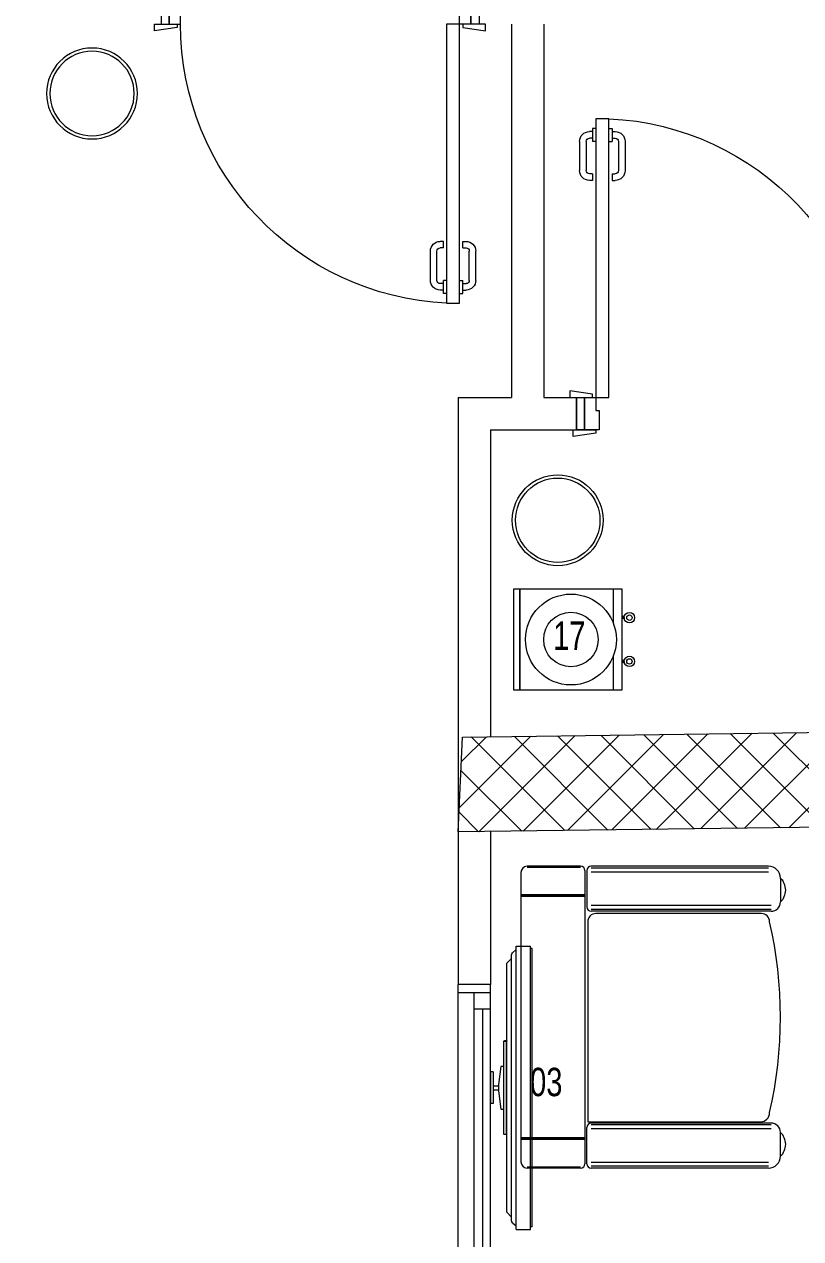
# Model space of a CAD drawing. Extents: x -234346 to 58427, y -132654 to -82394.
# Drawn here: x -135431 to -133038, y -102955 to -99213 of the extents above; entities that cross this region are included whole.
import ezdxf

# ---------------------------------------------------------------- set-up
doc = ezdxf.new("R2010")
doc.units = 0
doc.header["$LTSCALE"] = 8
doc.layers.get('0').update_dxf_attribs({"color": 9, "lineweight": 5})
for name, color, linetype, lineweight in [('72_EGR_EQP_TAG', 9, 'Continuous', 5), ('Aluminum', 9, 'Continuous', 5), ('C-HYDR-CTCH', 9, 'Continuous', 5), ('Hatch', 9, 'Continuous', 5), ('LOADING', 9, 'Continuous', 5), ('Structure', 9, 'Continuous', 5), ('Walls', 9, 'Continuous', 5), ('Wooden Joinery', 9, 'Continuous', 5)]:
    doc.layers.add(name, color=color, linetype=linetype, lineweight=lineweight)
doc.styles.add('X3G_ENTITY_257CFD', font='swisscl.ttf', dxfattribs={"height": 200})

# ---------------------------------------------------------------- blocks, each defined once
blk = doc.blocks.new('A$C72370EFE')
at = {"layer": 'Wooden Joinery'}
for p, q in [((-0.01, -0.03), (-0.01, -0.07)), ((0, -0.03), (-0.01, -0.03)), ((0.04, -0.03), (0.05, -0.03)), ((0.05, -0.03), (0.05, -0.07)), ((-0.05, -0.07), (-0.05, -0.16)), ((-0.03, -0.07), (-0.03, -0.16)), ((-0.01, -0.04), (-0.02, -0.04)), ((-0.01, -0.06), (-0.02, -0.06)), ((0, -0.07), (-0.01, -0.07)), ((0.04, -0.07), (0.05, -0.07)), ((0.05, -0.04), (0.06, -0.04)), ((0.05, -0.06), (0.06, -0.06)), ((0.07, -0.07), (0.07, -0.16)), ((0.09, -0.07), (0.09, -0.16)), ((-0.01, -0.17), (-0.02, -0.17)), ((-0.01, -0.17), (-0.01, -0.19)), ((0.05, -0.17), (0.06, -0.17)), ((0.05, -0.17), (0.05, -0.19)), ((-0.01, -0.19), (-0.02, -0.19)), ((0.05, -0.19), (0.06, -0.19))]:
    blk.add_line(p, q, dxfattribs=at)
for centre, radius, start, end in [((-0.02, -0.07), 0.03, 90, 180), ((-0.02, -0.07), 0.01, 90, 180), ((0.06, -0.07), 0.03, 0, 90), ((0.06, -0.07), 0.01, 0, 90), ((-0.02, -0.16), 0.03, 180, 270), ((-0.02, -0.16), 0.01, 180, 270), ((0.06, -0.16), 0.01, 270, 0), ((0.06, -0.16), 0.03, 270, 0)]:
    blk.add_arc(centre, radius, start, end, dxfattribs=at)
blk = doc.blocks.new('A$C5DAD61B4')
at = {"layer": 'Wooden Joinery'}
for points in [[(80, 959.1), (80, 969.1), (10, 979.1), (10, 959.1)], [(940, 959.1), (940, 969.1), (1010, 979.1), (1010, 959.1)], [(70, 859.1), (70, 849.1), (0, 839.1), (0, 859.1)], [(120, 859.1), (120, 0), (80, 0), (80, 859.1)], [(950, 859.1), (950, 849.1), (1020, 839.1), (1020, 859.1)]]:
    blk.add_lwpolyline(points, close=True, dxfattribs=at)
for points in [[(45, 859.1), (45, 959.1), (20, 959.1), (20, 859.1), (45, 859.1)], [(45, 859.1), (80, 859.1), (80, 899.1), (90, 899.1), (90, 959.1), (45, 959.1), (45, 859.1)], [(975, 859.1), (940, 859.1), (940, 899.1), (930, 899.1), (930, 959.1), (975, 959.1), (975, 859.1)], [(975, 859.1), (975, 959.1), (1000, 959.1), (1000, 859.1), (975, 859.1)]]:
    blk.add_lwpolyline(points, dxfattribs=at)
blk.add_arc((80, 859.1), 860, 272.666, 0, dxfattribs=at)
at = {"layer": 'Wooden Joinery', "xscale": 999.9999999998854, "yscale": 999.9999999998854, "zscale": 999.9999999998854, "rotation": 180}
blk.add_blockref('A$C72370EFE', (120, 0), dxfattribs=at)
blk = doc.blocks.new('A$C47696aed')
at = {"layer": 'Hatch'}
h = blk.add_hatch(dxfattribs=at)
h.set_pattern_fill('ANSI37', color=256, scale=30)
h.paths.add_polyline_path([(50952.7, 21917.9), (50348.7, 21909.7), (50352.6, 21621.3), (50956.6, 21629.5)])
h.paths.add_polyline_path([(43791.9, 21910.1), (43208.4, 21904.7), (43188.5, 21613.3), (43772, 21618.7)])
h.paths.add_polyline_path([(29414.9, 21902.8), (28815.8, 21898.7), (28810.1, 21605.6), (29409.2, 21609.7)])
h.paths.add_polyline_path([(36600.2, 21904.9), (35999, 21897.4), (35990.7, 21611.8), (36591.9, 21619.3)])
h.paths.add_polyline_path([(22195.7, 21912), (21589.3, 21890.2), (21603.8, 21597.6), (22210.2, 21619.5)])
h.paths.add_polyline_path([(15459.1, 21901.7), (14237.2, 21925.6), (14230.7, 21629.5), (15452.7, 21605.5)])
h.paths.add_polyline_path([(15473.2, 14701.6), (14258.2, 14685.8), (14244.7, 14393.4), (15459.7, 14409.1)])
h.paths.add_polyline_path([(15447.1, 7508.4), (14244, 7492.4), (14238.3, 7199.4), (15441.4, 7215.3)])
h.paths.add_polyline_path([(15465.6, 309.7), (14269, 298.3), (14271.8, 3.8), (15468.5, 15.2)])
h.paths.add_polyline_path([(7830.6, 311.8), (7227.1, 308.1), (7237.7, 22.6), (7841.3, 26.3)])
h.paths.add_polyline_path([(7815.2, 7509.8), (7218.4, 7511.4), (7218.2, 7210.2), (7815.1, 7208.6)])
h.paths.add_polyline_path([(7825.1, 14699.4), (7205.8, 14700.6), (7195.2, 14397.6), (7814.5, 14396.4)])
h.paths.add_polyline_path([(7801.7, 21878.7), (7201.1, 21893.2), (7197.5, 21603.6), (7798.1, 21589.1)])
h.paths.add_polyline_path([(602.6, 21876.9), (0, 21899.6), (1.9, 21611.2), (604.5, 21588.5)])
h.paths.add_polyline_path([(610.4, 7498.6), (8.3, 7491.6), (11.7, 7200), (613.7, 7206.9)])
h.paths.add_polyline_path([(627.9, 303.9), (29.5, 302.9), (34.3, 2.3), (632.7, 3.3)])
h.paths.add_polyline_path([(22214.6, 317.2), (21608.9, 304.3), (21614.6, 3.1), (22220.3, 16)])
h.paths.add_polyline_path([(22208.1, 7509.7), (21613.7, 7492.1), (21615.8, 7195.5), (22210.2, 7213.1)])
h.paths.add_polyline_path([(22199.3, 14717.7), (21600.4, 14710), (21604.4, 14409.9), (22203.4, 14417.6)])
h.paths.add_polyline_path([(29399.7, 14702.4), (28797.7, 14707.1), (28802, 14415), (29403.9, 14410.3)])
h.paths.add_polyline_path([(29403.4, 7519.8), (28799.6, 7502.2), (28813, 7202.1), (29413.1, 7223.2)])
h.paths.add_polyline_path([(29419.5, 303.8), (28815.7, 310.4), (28813.3, 24.7), (29417.2, 18.1)])
h.paths.add_polyline_path([(36618, 314.2), (36020.7, 299.7), (36029.7, 0), (36627, 14.6)])
h.paths.add_polyline_path([(36610.7, 7502.6), (36009.5, 7504.5), (36010.6, 7207.3), (36611.9, 7205.4)])
h.paths.add_polyline_path([(36574.3, 14706.4), (35993.4, 14711.1), (36013.1, 14421.3), (36594, 14416.6)])
h.paths.add_polyline_path([(43777.6, 14705.7), (43180, 14719.4), (43182, 14427.5), (43779.6, 14413.8)])
h.paths.add_polyline_path([(43778.6, 7507.1), (43210.2, 7499.5), (43212, 7205.4), (43780.5, 7213)])
h.paths.add_polyline_path([(43815.7, 310), (43210.4, 307.3), (43211.8, 2.8), (43817, 5.4)])
h.paths.add_polyline_path([(50989.9, 309.5), (50401.9, 325.5), (50388.7, 18.3), (50976.7, 2.3)])
h.paths.add_polyline_path([(50974.1, 7508.9), (50370.9, 7510), (50368.9, 7213.4), (50972.2, 7212.3)])
at = {"layer": 'C-HYDR-CTCH', "color": 4, "flags": 128}
blk.add_lwpolyline([(14258.2, 14685.8), (15473.2, 14701.6), (15459.7, 14409.1), (14244.7, 14393.4), (14258.2, 14685.8)], dxfattribs=at)
blk = doc.blocks.new('A$Cef2cbc4c')
at = {"layer": 'Aluminum'}
for p, q in [((0, 0, 0), (0, 1200, 0)), ((100, 0, 0), (100, 1200, 0)), ((0, 1175, 0), (100, 1175, 0)), ((50, 25, 0), (50, 1175, 0)), ((50, 1125, 0), (100, 1125, 0)), ((75, 1125, 0), (75, 75, 0)), ((50, 75, 0), (100, 75, 0)), ((0, 25, 0), (100, 25, 0))]:
    blk.add_line(p, q, dxfattribs=at)
blk = doc.blocks.new('single seat')
at = {"layer": 'LOADING'}
for p, q in [((-972742.2, -381703.1), (-972742.2, -382595.5)), ((-972558.1, -381684), (-972723.2, -381684)), ((-972558.1, -381687.4), (-972723.2, -381687.4)), ((-972544.8, -381697.3), (-972544.8, -382601.1)), ((-972538.5, -381697.3), (-972538.5, -381809.5)), ((-971978.9, -381684), (-972525.2, -381684)), ((-971978.9, -381689.9), (-972525.2, -381689.9)), ((-971978.9, -381701.7), (-972525.2, -381701.7)), ((-971942.2, -381720.6), (-971942.2, -381794)), ((-972544.8, -381772.1), (-972742.2, -381772.1)), ((-972544.8, -381774.6), (-972742.2, -381774.6)), ((-972544.8, -381777.1), (-972742.2, -381777.1)), ((-971971, -381805.1), (-972525.2, -381805.1)), ((-971971, -381816.9), (-972525.2, -381816.9)), ((-971971, -381822.8), (-972525.2, -381822.8)), ((-972001, -381829.5), (-972511, -381829.5)), ((-972536.4, -381854.9), (-972536.4, -382471.4)), ((-972538.5, -382600.9), (-972538.5, -382488.7)), ((-972536.4, -382471.4), (-972003.7, -382471.4)), ((-971971, -382475.4), (-972525.2, -382475.4)), ((-971971, -382481.3), (-972525.2, -382481.3)), ((-971971, -382493.1), (-972525.2, -382493.1)), ((-972544.8, -382521), (-972742.2, -382521)), ((-972544.8, -382523.6), (-972742.2, -382523.6)), ((-972544.8, -382526.1), (-972742.2, -382526.1)), ((-971942.2, -382577.6), (-971942.2, -382504.2)), ((-972558.1, -382610.8), (-972723.2, -382610.8)), ((-972558.1, -382614.2), (-972723.2, -382614.2)), ((-971978.9, -382596.4), (-972525.2, -382596.4)), ((-971978.9, -382608.3), (-972525.2, -382608.3)), ((-971978.9, -382614.2), (-972525.2, -382614.2))]:
    blk.add_line(p, q, dxfattribs=at)
for centre, radius, start, end in [((-972723.2, -381703.1), 19.1, 90, 180), ((-972558.1, -381697.3), 13.3, 0, 90), ((-972525.2, -381697.3), 13.3, 90, 180), ((-971978.9, -381720.6), 36.6, 0, 90), ((-971976, -381757.3), 49.9, 312.6462, 47.3538), ((-972525.2, -381809.5), 13.3, 180, 270), ((-972511, -381854.9), 25.3, 90, 180), ((-972001, -381854.9), 25.3, 0, 90), ((-971971, -381794), 28.8, 270, 0), ((-973252.2, -382149.1), 1310, 347.0217, 12.9783), ((-972003.7, -382443.3), 28.1, 270, 0), ((-972525.2, -382488.7), 13.3, 90, 180), ((-971971, -382504.2), 28.8, 0, 90), ((-971976, -382540.9), 49.9, 312.6462, 47.3538), ((-971978.9, -382577.6), 36.6, 270, 0), ((-972723.2, -382595.1), 19.1, 180, 270), ((-972558.1, -382600.9), 13.3, 270, 0), ((-972525.2, -382600.9), 13.3, 180, 270)]:
    blk.add_arc(centre, radius, start, end, dxfattribs=at)
blk = doc.blocks.new('WATER DISPENSER1')
at = {"layer": 'LOADING'}
for p, q in [((39.296, -0.3448), (39.1904, -0.3448)), ((39.5004, -0.3448), (39.3949, -0.3448))]:
    blk.add_line(p, q, dxfattribs=at)
blk.add_lwpolyline([(39.5004, -0.6333), (39.5004, -0.3183), (39.1904, -0.3183), (39.1904, -0.6333), (39.5004, -0.6333)], dxfattribs=at)
for points in [[(39.2749, -0.3183), (39.278, -0.3183), (39.278, -0.3118), (39.2749, -0.3118)], [(39.281, -0.3183), (39.278, -0.3183), (39.278, -0.3118), (39.281, -0.3118)], [(39.4098, -0.3183), (39.4129, -0.3183), (39.4129, -0.3118), (39.4098, -0.3118)], [(39.416, -0.3183), (39.4129, -0.3183), (39.4129, -0.3118), (39.416, -0.3118)], [(39.5004, -0.6333), (39.1904, -0.6333), (39.1904, -0.6529), (39.5004, -0.6529)]]:
    blk.add_lwpolyline(points, close=True, dxfattribs=at)
for centre, radius in [((39.278, -0.2956), 0.0161), ((39.278, -0.2956), 0.00834), ((39.4129, -0.2956), 0.0161), ((39.4129, -0.2956), 0.00834), ((39.3454, -0.4758), 0.14), ((39.3454, -0.4758), 0.084)]:
    blk.add_circle(centre, radius, dxfattribs=at)
blk = doc.blocks.new('WM00001-P')
at = {"layer": 'LOADING'}
for radius in [0.14, 0.13]:
    blk.add_circle((0, 0), radius, dxfattribs=at)
blk = doc.blocks.new('DM15862C-P')
at = {"lineweight": 0}
for p, q in [((-0.3835, 0), (-0.3983, -0.0149)), ((0.3835, 0), (-0.3835, 0)), ((0.3835, 0), (0.3983, -0.0149)), ((-0.4367, -0.0287), (-0.4367, -0.0734)), ((0.4365, -0.0287), (-0.4367, -0.0287)), ((-0.4157, -0.0175), (-0.4256, -0.0287)), ((0.41, -0.0149), (-0.4099, -0.0149)), ((0.4157, -0.0175), (0.4254, -0.0287)), ((0.4365, -0.0287), (0.4365, -0.0734)), ((0.4365, -0.0734), (-0.4367, -0.0734)), ((-0.4291, -0.078), (-0.4291, -0.0734)), ((0.429, -0.078), (0.429, -0.0734)), ((0.429, -0.078), (-0.4291, -0.078))]:
    blk.add_line(p, q, dxfattribs=at)
for points in [[(-0.4099, -0.0149), (-0.4121, -0.0149), (-0.4141, -0.0158), (-0.4157, -0.0175)], [(0.4157, -0.0175), (0.4141, -0.0158), (0.4121, -0.0149), (0.41, -0.0149)]]:
    blk.add_open_spline(points, degree=3, dxfattribs=at)
blk = doc.blocks.new('DM15863A-P')
at = {"lineweight": 0}
for p, q in [((-0.1445, 0.05), (-0.1445, 0.0427)), ((-0.1445, 0.05), (-0.1431, 0.05)), ((-0.1431, 0.05), (0.1431, 0.05)), ((-0.1431, 0.0408), (-0.1431, 0.05)), ((-0.1431, 0.0489), (0.1431, 0.0489)), ((-0.1431, 0.0408), (-0.1431, 0.0405)), ((-0.1431, 0.0405), (-0.1422, 0.0405)), ((-0.1422, 0.0405), (0.1431, 0.0405)), ((-0.0658, 0.0382), (-0.0658, 0.0405)), ((-0.0658, 0.0315), (-0.0658, 0.0382)), ((0.0655, 0.0405), (0.0655, 0.0382)), ((0.0655, 0.0382), (0.0655, 0.0315)), ((0.1431, 0.0405), (0.1422, 0.0405)), ((0.1445, 0.05), (0.1431, 0.05)), ((0.1431, 0.0408), (0.1431, 0.05)), ((0.1445, 0.05), (0.1445, 0.0427)), ((-0.0098, 0.0242), (-0.0658, 0.0315)), ((0.0487, 0.0078), (-0.0487, 0.0078)), ((-0.0487, 0.0078), (-0.0487, 0)), ((0.0487, 0), (-0.0487, 0)), ((0.0098, 0.0242), (-0.0098, 0.0242)), ((-0.0067, 0.0078), (-0.0067, 0.0242)), ((0.0064, 0.0078), (0.0064, 0.0242)), ((0.0655, 0.0315), (0.0098, 0.0242)), ((0.0487, 0.0078), (0.0487, 0))]:
    blk.add_line(p, q, dxfattribs=at)
for points in [[(-0.1445, 0.0427), (-0.1445, 0.0419), (-0.1434, 0.0408), (-0.1431, 0.0408)], [(0.1431, 0.0405), (0.1431, 0.0408), (0.1442, 0.0419), (0.1442, 0.0424), (0.1445, 0.0427)]]:
    blk.add_lwpolyline(points, dxfattribs=at)
blk = doc.blocks.new('GF1')
at = {"layer": 'Walls', "color": 9}
for p, q in [((-133929.4, -99212.6), (-133929.4, -100362.6)), ((-133829.4, -99212.6), (-133829.4, -100362.6)), ((-134094, -100362.6), (-133929.4, -100362.6)), ((-134094, -100362.6), (-134094, -102171.4, 0)), ((-133829.4, -100362.6), (-133729.4, -100362.6)), ((-133729.4, -100362.6), (-133729.4, -100462.6)), ((-133994, -100462.6), (-133729.4, -100462.6)), ((-133994, -100462.6, 0), (-133994, -101407.9, 0)), ((-133993.9, -101700.2, 0), (-133993.9, -102171.4, 0)), ((-133993.9, -102171.4, 0), (-134094, -102171.4, 0))]:
    blk.add_line(p, q, dxfattribs=at)
at = {"layer": 'Aluminum', "color": 9}
blk.add_blockref('A$Cef2cbc4c', (-134094, -103371.4, 0), dxfattribs=at)
at = {"layer": 'LOADING', "color": 9, "extrusion": (2.24019e-05, -2.25232e-18, -1), "xscale": 1000, "yscale": 1000, "zscale": 1000, "rotation": 180}
blk.add_blockref('WM00001-P', (135222.3, -99425.9, -3), dxfattribs=at)
at = {"layer": 'LOADING', "color": 9, "extrusion": (2.24019e-05, 2.24684e-18, -1), "xscale": -1000, "yscale": 1000, "zscale": 1000}
blk.add_blockref('WM00001-P', (133786.9, -100741, -3), dxfattribs=at)
at = {"layer": 'LOADING', "color": 9, "yscale": 1000, "zscale": 1000}
for name, p, xscale, rotation in [('WATER DISPENSER1', (-133270.4, -61763.1, 0), 1000, 269.9999999999999), ('DM15862C-P', (-133943.9, -102489.8, 0), -1000, 90), ('DM15863A-P', (-133993.9, -102489.8, 0), -1000, 270)]:
    blk.add_blockref(name, p, dxfattribs=dict(at, xscale=xscale, rotation=rotation))
at = {"layer": 'LOADING', "color": 9}
blk.add_blockref('single seat', (838841.8, 279876.8, 0), dxfattribs=at)
at = {"layer": 'Structure', "color": 9}
blk.add_blockref('A$C47696aed', (-148338.7, -116094.9, 0), dxfattribs=at)
at = {"layer": 'Wooden Joinery', "color": 9, "xscale": -1}
blk.add_blockref('A$C5DAD61B4', (-134009.4, -100071.7), dxfattribs=at)
at = {"layer": 'Wooden Joinery', "color": 9, "xscale": -1, "rotation": 180}
blk.add_blockref('A$C5DAD61B4', (-133749.4, -99503.5), dxfattribs=at)
at = {"layer": '72_EGR_EQP_TAG', "color": 9, "char_height": 87.47, "attachment_point": 2, "style": 'X3G_ENTITY_257CFD'}
for s, insert in [('17', (-133751.3, -101052.9, 0)), ('03', (-133822.2, -102428.2, 0))]:
    blk.add_mtext(s, dxfattribs=dict(at, insert=insert))

msp = doc.modelspace()

# ---------------------------------------------------------------- block references
at = {"layer": '72_EGR_EQP_TAG'}
msp.add_blockref('GF1', (0, 0), dxfattribs=at)

doc.saveas('drawing.dxf')
